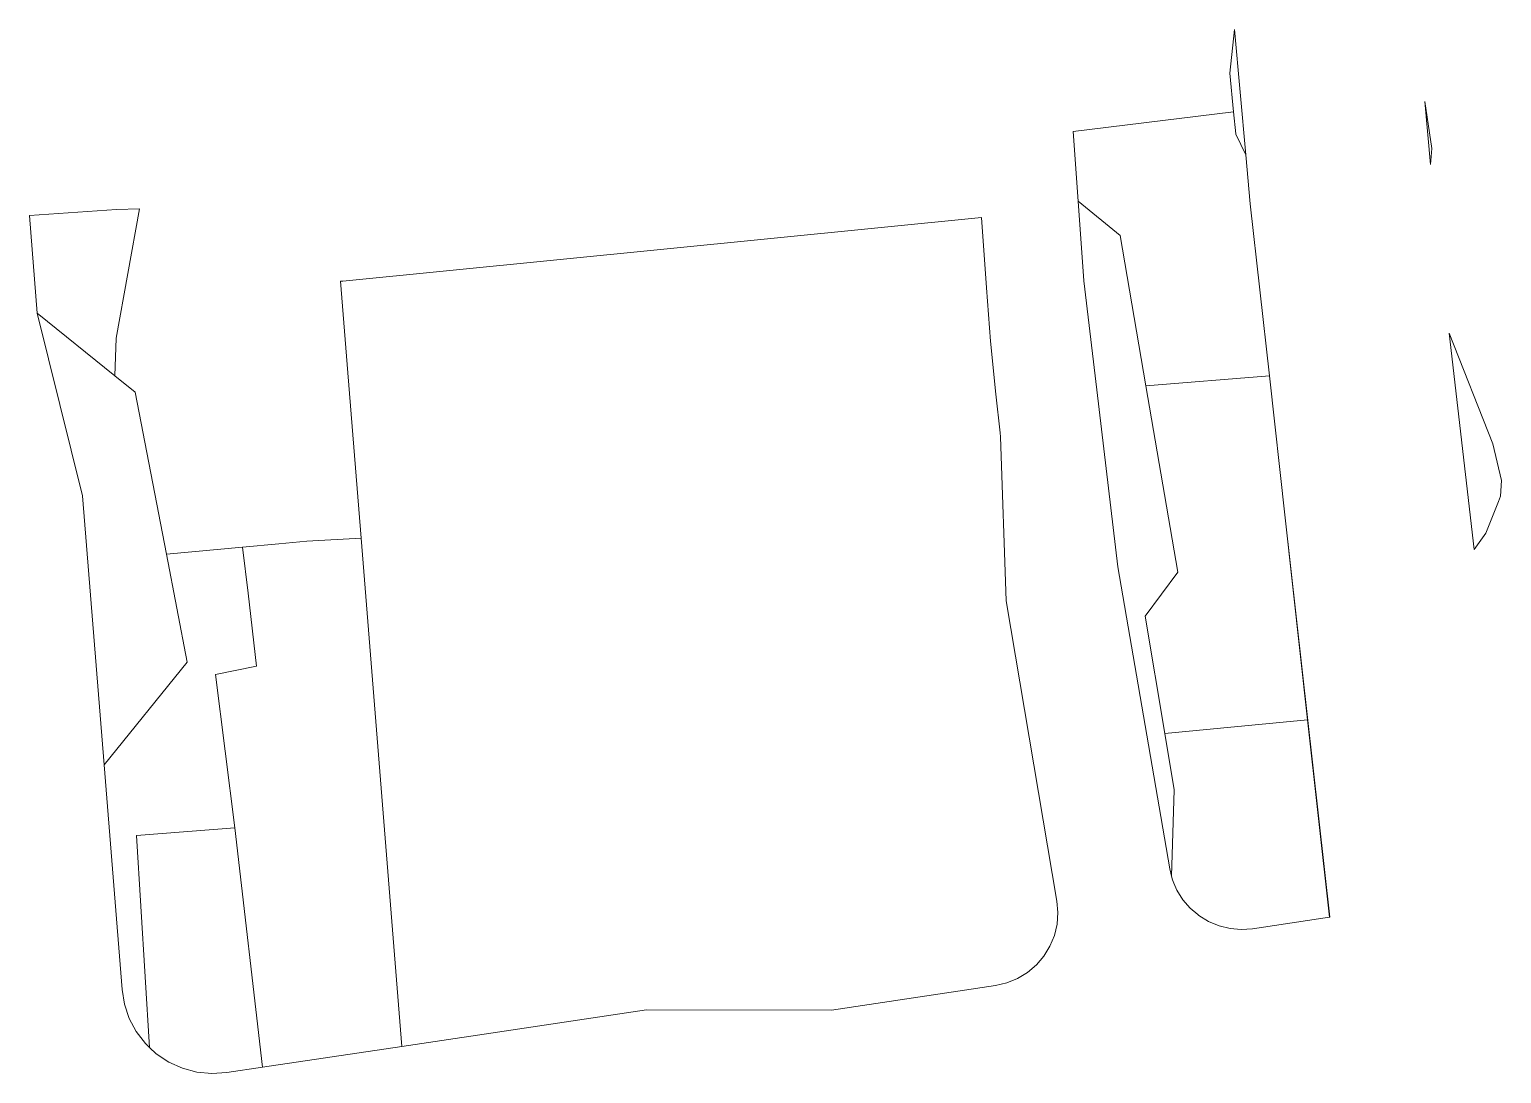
# Model space of a CAD drawing. Header units: inches. Extents: x 497064 to 497305, y 3352642 to 3352814.
import ezdxf

# ---------------------------------------------------------------- set-up
doc = ezdxf.new("R2010")
doc.units = ezdxf.units.IN
doc.header["$MEASUREMENT"] = 0
doc.layers.add('西站拼双铁河道杭外局调', color=7, linetype='Continuous', lineweight=9, true_color=0xf1baf5)

msp = doc.modelspace()

# ---------------------------------------------------------------- linework, layer by layer
at = {"layer": '西站拼双铁河道杭外局调'}
for points in [[(497263.4089, 3352792.9696), (497261.7669, 3352796.3437), (497261.7607, 3352796.4047), (497261.3983, 3352800.001), (497260.7575, 3352806.3597), (497261.5458, 3352813.5294)], [(497263.4089, 3352792.9696), (497264.1401, 3352784.9007), (497267.2799, 3352756.7028), (497247.0033, 3352755.0435), (497242.7766, 3352779.7111), (497235.8764, 3352785.3441), (497235.0624, 3352796.7743), (497261.3983, 3352800.001), (497261.7607, 3352796.4047), (497261.7669, 3352796.3437)], [(497293.7188, 3352791.3523), (497292.7691, 3352801.709), (497293.9267, 3352793.9689)], [(497247.0033, 3352755.0435), (497252.2384, 3352724.4914), (497246.8717, 3352717.2369), (497250.1004, 3352698.0292), (497251.6606, 3352688.7477), (497251.224, 3352674.6019), (497250.9167, 3352675.8189), (497247.1562, 3352697.7481), (497242.4243, 3352725.3423), (497238.9482, 3352754.3844), (497236.8077, 3352772.2677), (497235.8764, 3352785.3441), (497242.7766, 3352779.7111)], [(497077.842, 3352756.7063), (497065.1369, 3352766.9845), (497063.8517, 3352783.0237), (497078.1487, 3352783.9673), (497081.8989, 3352784.0923), (497078.0929, 3352762.854)], [(497124.944, 3352646.6593), (497119.5784, 3352713.6235), (497118.2558, 3352730.0816), (497115.9692, 3352758.536), (497114.894, 3352772.2002), (497115.2512, 3352772.2357), (497220.0284, 3352782.645), (497220.8481, 3352771.1315), (497221.5448, 3352762.4057), (497222.3919, 3352753.6932), (497223.1225, 3352747.3213), (497223.1815, 3352746.7031), (497224.0969, 3352719.7625), (497232.4071, 3352670.5153), (497232.574, 3352668.6169), (497232.4382, 3352666.716), (497232.0032, 3352664.8605), (497231.28, 3352663.0973), (497230.2867, 3352661.4709), (497229.0486, 3352660.0222), (497227.5966, 3352658.7878), (497225.9676, 3352657.7989), (497224.2026, 3352657.0802), (497222.3461, 3352656.65), (497195.4095, 3352652.6287), (497165.0736, 3352652.6501)], [(497077.842, 3352756.7063), (497081.1903, 3352753.9974), (497086.3305, 3352727.4264), (497089.753, 3352709.7348), (497076.093, 3352692.8496), (497072.5557, 3352736.9955), (497065.1373, 3352766.9791), (497065.1369, 3352766.9845)], [(497304.859, 3352736.0783), (497302.8077, 3352730.8981), (497300.8519, 3352728.1944), (497296.7561, 3352763.6763), (497303.9361, 3352745.5201), (497305.3609, 3352739.5421), (497305.2085, 3352736.9611)], [(497269.8781, 3352733.3694), (497269.8577, 3352733.3667), (497273.5433, 3352700.2676), (497250.1004, 3352698.0292), (497246.8717, 3352717.2369), (497252.2384, 3352724.4914), (497247.0033, 3352755.0435), (497267.2799, 3352756.7028)], [(497277.1718, 3352667.8678), (497277.1514, 3352667.8648), (497273.5433, 3352700.2676), (497269.8577, 3352733.3667), (497269.8781, 3352733.3694)], [(497124.944, 3352646.6593), (497102.069, 3352643.2445), (497097.5304, 3352682.5475), (497094.3655, 3352707.7089), (497101.1161, 3352709.0569), (497099.7373, 3352721.0079), (497098.8219, 3352728.5905), (497104.7437, 3352729.1423), (497109.3857, 3352729.5751), (497118.2558, 3352730.0816), (497119.5784, 3352713.6235)], [(497097.5304, 3352682.5475), (497081.4189, 3352681.2888), (497083.5644, 3352646.4944), (497082.8753, 3352647.1406), (497081.3821, 3352649.0902), (497080.227, 3352651.2574), (497079.441, 3352653.584), (497079.0451, 3352656.0076), (497076.093, 3352692.8496), (497089.753, 3352709.7348), (497086.3305, 3352727.4264), (497098.8219, 3352728.5905), (497099.7373, 3352721.0079), (497101.1161, 3352709.0569), (497094.3655, 3352707.7089)], [(497277.1514, 3352667.8648), (497264.5159, 3352665.9785), (497262.6634, 3352665.8473), (497260.8128, 3352666.0034), (497259.0085, 3352666.4433), (497257.2936, 3352667.1563), (497255.7093, 3352668.1253), (497255.5062, 3352668.2977), (497254.2935, 3352669.3272), (497253.0801, 3352670.7331), (497252.0982, 3352672.3094), (497251.6192, 3352673.4355), (497251.3713, 3352674.0183), (497251.224, 3352674.6019), (497251.6606, 3352688.7477), (497250.1004, 3352698.0292), (497273.5433, 3352700.2676)], [(497102.069, 3352643.2445), (497096.2119, 3352642.3701), (497093.7615, 3352642.2075), (497091.3174, 3352642.447), (497088.9451, 3352643.082), (497086.7082, 3352644.0957), (497084.6667, 3352645.4607), (497083.5644, 3352646.4944), (497081.4189, 3352681.2888), (497097.5304, 3352682.5475)]]:
    msp.add_lwpolyline(points, close=True, dxfattribs=at)

doc.saveas('drawing.dxf')
